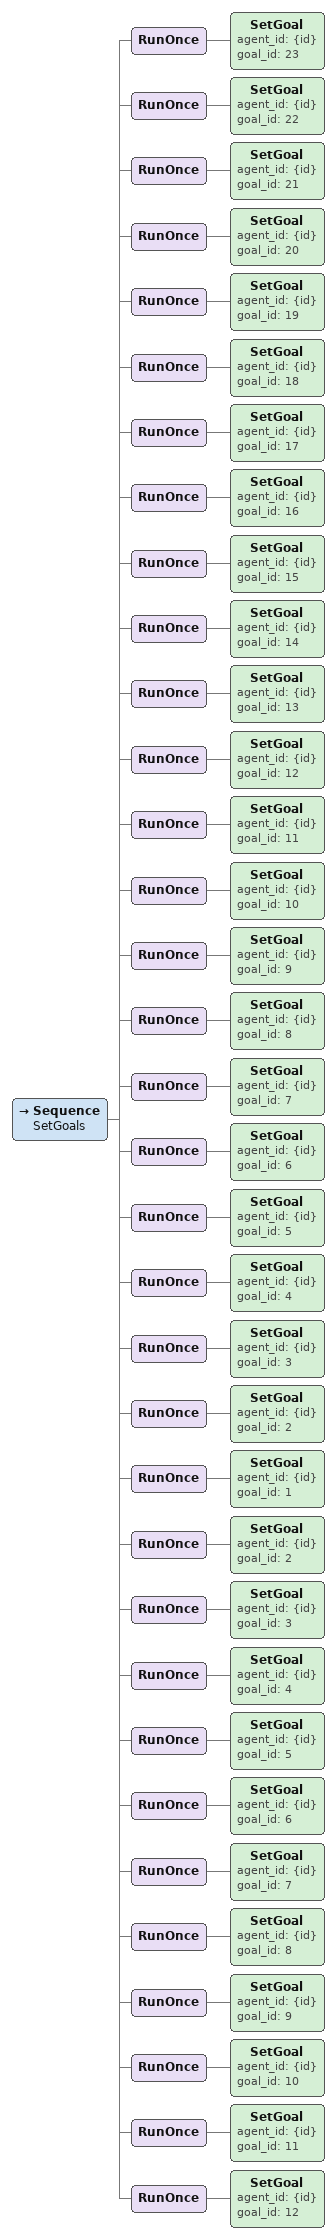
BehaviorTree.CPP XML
<Sequence name="SetGoals">
<RunOnce><SetGoal agent_id="{id}" goal_id="23"/></RunOnce>
<RunOnce><SetGoal agent_id="{id}" goal_id="22"/></RunOnce>
<RunOnce><SetGoal agent_id="{id}" goal_id="21"/></RunOnce>
<RunOnce><SetGoal agent_id="{id}" goal_id="20"/></RunOnce>
<RunOnce><SetGoal agent_id="{id}" goal_id="19"/></RunOnce>
<RunOnce><SetGoal agent_id="{id}" goal_id="18"/></RunOnce>
<RunOnce><SetGoal agent_id="{id}" goal_id="17"/></RunOnce>
<RunOnce><SetGoal agent_id="{id}" goal_id="16"/></RunOnce>
<RunOnce><SetGoal agent_id="{id}" goal_id="15"/></RunOnce>
<RunOnce><SetGoal agent_id="{id}" goal_id="14"/></RunOnce>
<RunOnce><SetGoal agent_id="{id}" goal_id="13"/></RunOnce>
<RunOnce><SetGoal agent_id="{id}" goal_id="12"/></RunOnce>
<RunOnce><SetGoal agent_id="{id}" goal_id="11"/></RunOnce>
<RunOnce><SetGoal agent_id="{id}" goal_id="10"/></RunOnce>
<RunOnce><SetGoal agent_id="{id}" goal_id="9"/></RunOnce>
<RunOnce><SetGoal agent_id="{id}" goal_id="8"/></RunOnce>
<RunOnce><SetGoal agent_id="{id}" goal_id="7"/></RunOnce>
<RunOnce><SetGoal agent_id="{id}" goal_id="6"/></RunOnce>
<RunOnce><SetGoal agent_id="{id}" goal_id="5"/></RunOnce>
<RunOnce><SetGoal agent_id="{id}" goal_id="4"/></RunOnce>
<RunOnce><SetGoal agent_id="{id}" goal_id="3"/></RunOnce>
<RunOnce><SetGoal agent_id="{id}" goal_id="2"/></RunOnce>
<RunOnce><SetGoal agent_id="{id}" goal_id="1"/></RunOnce>
<RunOnce><SetGoal agent_id="{id}" goal_id="2"/></RunOnce>
<RunOnce><SetGoal agent_id="{id}" goal_id="3"/></RunOnce>
<RunOnce><SetGoal agent_id="{id}" goal_id="4"/></RunOnce>
<RunOnce><SetGoal agent_id="{id}" goal_id="5"/></RunOnce>
<RunOnce><SetGoal agent_id="{id}" goal_id="6"/></RunOnce>
<RunOnce><SetGoal agent_id="{id}" goal_id="7"/></RunOnce>
<RunOnce><SetGoal agent_id="{id}" goal_id="8"/></RunOnce>
<RunOnce><SetGoal agent_id="{id}" goal_id="9"/></RunOnce>
<RunOnce><SetGoal agent_id="{id}" goal_id="10"/></RunOnce>
<RunOnce><SetGoal agent_id="{id}" goal_id="11"/></RunOnce>
<RunOnce><SetGoal agent_id="{id}" goal_id="12"/></RunOnce>
</Sequence>
